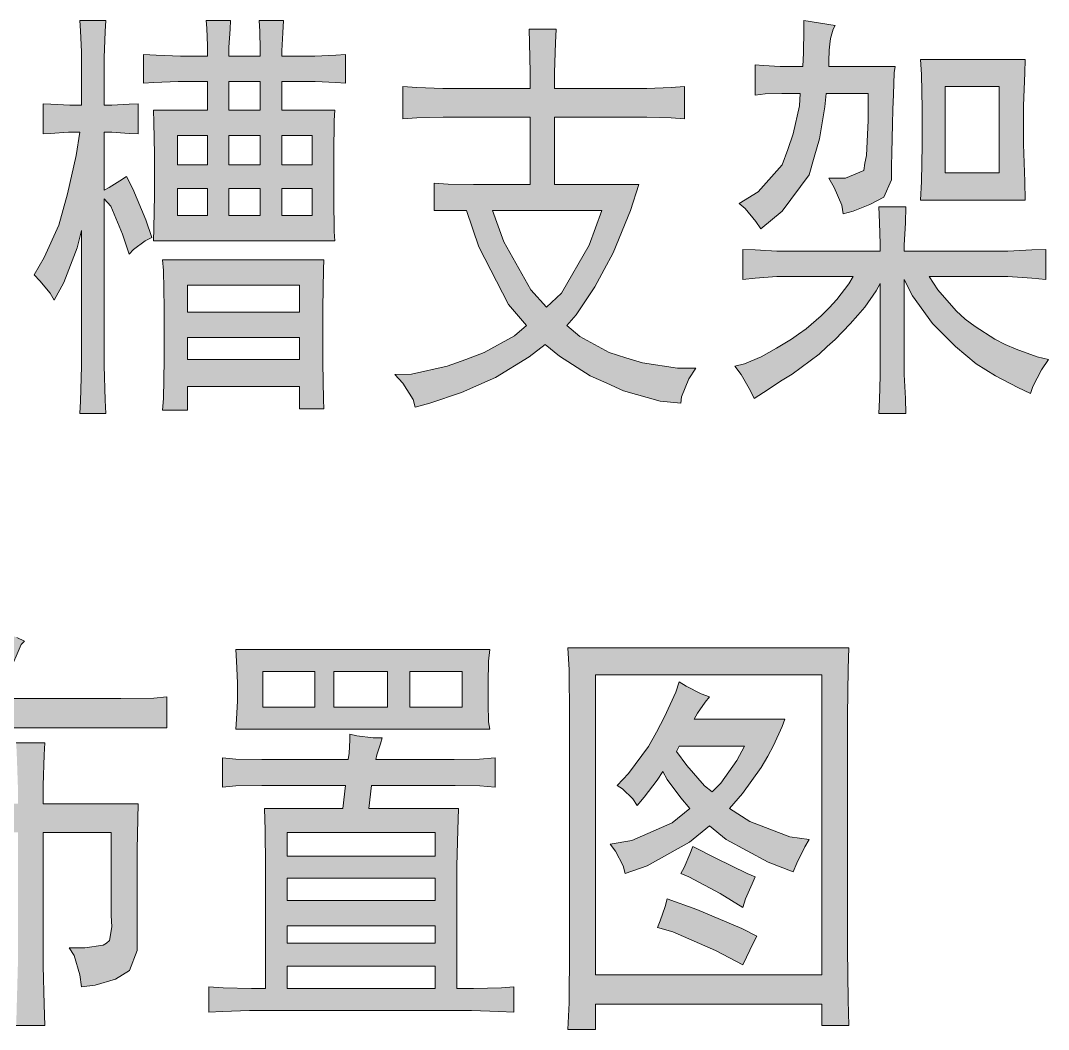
# Model space of a CAD drawing. Header units: millimetres. Extents: x 0 to 586, y 0 to 414.
# Drawn here: x 563.64 to 570.36, y 24.92 to 31.52 of the extents above; entities that cross this region are included whole.
import ezdxf

# ---------------------------------------------------------------- set-up
doc = ezdxf.new("R2010")
doc.units = ezdxf.units.MM

msp = doc.modelspace()

# ---------------------------------------------------------------- hatches: boundary and pattern name
h = msp.add_hatch(color=0)
h.dxf.hatch_style = 2
h.paths.add_polyline_path([(564.335083, 30.497639), (564.377417, 30.4165), (564.462083, 30.215417), (564.500889, 30.099), (564.458556, 30.077833), (564.380944, 30.021389), (564.352722, 29.989639), (564.310389, 30.120167), (564.232778, 30.303611), (564.190444, 30.353), (564.190444, 29.4005), (564.190444, 29.262917), (564.1975, 29.037139), (564.201028, 28.948944), (564.031694, 28.948944), (564.035222, 29.030083), (564.042278, 29.259389), (564.042278, 29.4005), (564.042278, 30.144861), (564.014056, 30.031972), (563.925861, 29.806194), (563.862361, 29.689778), (563.837667, 29.735639), (563.770639, 29.816778), (563.731833, 29.855583), (563.798861, 29.968472), (563.894111, 30.180139), (563.922333, 30.282444), (563.950556, 30.38475), (564.007, 30.635222), (564.031694, 30.786917), (563.957611, 30.786917), (563.837667, 30.779861), (563.791806, 30.776333), (563.791806, 30.973889), (563.841194, 30.970361), (563.964667, 30.963306), (564.042278, 30.963306), (564.042278, 31.242), (564.042278, 31.312556), (564.035222, 31.450139), (564.031694, 31.517167), (564.201028, 31.517167), (564.1975, 31.446611), (564.190444, 31.27375), (564.190444, 31.174972), (564.190444, 30.963306), (564.239833, 30.963306), (564.352722, 30.970361), (564.412694, 30.973889), (564.412694, 30.776333), (564.352722, 30.779861), (564.239833, 30.786917), (564.190444, 30.786917), (564.190444, 30.409444), (564.222194, 30.427083), (564.29275, 30.469417)])
h = msp.add_hatch(color=0)
h.paths.add_polyline_path([(564.86425, 31.284333), (564.86425, 31.351361), (564.860722, 31.467778), (564.857194, 31.517167), (565.015944, 31.517167), (565.012417, 31.460722), (565.005361, 31.344306), (565.005361, 31.284333), (565.209972, 31.284333), (565.209972, 31.330194), (565.206444, 31.446611), (565.202917, 31.517167), (565.361667, 31.517167), (565.358139, 31.436028), (565.351083, 31.319611), (565.351083, 31.284333), (565.495722, 31.284333), (565.566278, 31.284333), (565.703861, 31.291389), (565.767361, 31.294917), (565.767361, 31.107944), (565.703861, 31.111472), (565.569806, 31.118528), (565.502778, 31.118528), (565.351083, 31.118528), (565.351083, 30.931556), (565.696806, 30.931556), (565.693278, 30.864528), (565.68975, 30.649333), (565.68975, 30.497639), (565.68975, 30.349472), (565.693278, 30.137806), (565.696806, 30.077833), (564.511472, 30.077833), (564.515, 30.158972), (564.518528, 30.377694), (564.518528, 30.508222), (564.518528, 30.642278), (564.515, 30.853944), (564.511472, 30.931556), (564.86425, 30.931556), (564.86425, 31.118528), (564.769, 31.118528), (564.67375, 31.118528), (564.515, 31.111472), (564.447972, 31.107944), (564.447972, 31.294917), (564.529111, 31.291389), (564.687861, 31.284333), (564.769, 31.284333)])
h.paths.add_polyline_path([(565.209972, 30.931556), (565.209972, 31.118528), (565.005361, 31.118528), (565.005361, 30.931556)])
h.paths.add_polyline_path([(565.209972, 30.57525), (565.209972, 30.76575), (565.005361, 30.76575), (565.005361, 30.57525)])
h.paths.add_polyline_path([(564.86425, 30.57525), (564.86425, 30.76575), (564.670222, 30.76575), (564.670222, 30.57525)])
h.paths.add_polyline_path([(565.548639, 30.57525), (565.548639, 30.76575), (565.351083, 30.76575), (565.351083, 30.57525)])
h.paths.add_polyline_path([(565.209972, 30.243639), (565.209972, 30.420028), (565.005361, 30.420028), (565.005361, 30.243639)])
h.paths.add_polyline_path([(565.548639, 30.243639), (565.548639, 30.420028), (565.351083, 30.420028), (565.351083, 30.243639)])
h.paths.add_polyline_path([(564.86425, 30.243639), (564.86425, 30.420028), (564.670222, 30.420028), (564.670222, 30.243639)])
h = msp.add_hatch(color=0)
h.dxf.hatch_style = 2
h.paths.add_polyline_path([(568.967056, 31.485417), (568.952944, 31.460722), (568.935306, 31.40075), (568.931778, 31.361944), (568.92825, 31.323139), (568.924722, 31.252583), (568.924722, 31.217306), (569.358639, 31.217306), (569.351583, 31.174972), (569.348056, 31.033861), (569.344528, 30.935083), (569.341, 30.839833), (569.337472, 30.652861), (569.333944, 30.564667), (569.333944, 30.476472), (569.284556, 30.363583), (569.238694, 30.338889), (569.192833, 30.314194), (569.083472, 30.271861), (569.019972, 30.254222), (569.009389, 30.310667), (568.96, 30.427083), (568.924722, 30.487056), (569.034083, 30.487056), (569.154028, 30.536444), (569.161083, 30.585833), (569.171667, 30.635222), (569.18225, 30.864528), (569.18225, 31.040917), (568.907083, 31.040917), (568.900028, 30.952722), (568.86475, 30.744583), (568.829472, 30.624639), (568.797722, 30.508222), (568.621333, 30.271861), (568.480222, 30.155444), (568.448472, 30.204833), (568.377917, 30.2895), (568.339111, 30.32125), (568.462583, 30.398861), (568.621333, 30.57525), (568.656611, 30.674028), (568.691889, 30.776333), (568.734222, 30.959778), (568.73775, 31.040917), (568.667194, 31.040917), (568.617806, 31.040917), (568.508444, 31.037389), (568.444944, 31.030333), (568.444944, 31.227889), (568.497861, 31.224361), (568.607222, 31.217306), (568.667194, 31.217306), (568.755389, 31.217306), (568.758917, 31.3055), (568.762444, 31.457194), (568.762444, 31.517167)])
h = msp.add_hatch(color=0)
h.paths.add_polyline_path([(566.345917, 30.275389), (566.345917, 30.455306), (566.437639, 30.44825), (566.603444, 30.444722), (566.674, 30.444722), (566.973861, 30.444722), (566.973861, 30.885694), (566.487028, 30.885694), (566.405889, 30.885694), (566.233028, 30.882167), (566.141306, 30.875111), (566.141306, 31.086778), (566.233028, 31.079722), (566.402361, 31.072667), (566.476444, 31.072667), (566.973861, 31.072667), (566.973861, 31.1785), (566.970333, 31.372528), (566.966806, 31.460722), (567.143194, 31.460722), (567.139667, 31.372528), (567.132611, 31.1785), (567.132611, 31.072667), (567.665306, 31.072667), (567.735861, 31.072667), (567.894611, 31.079722), (567.982806, 31.086778), (567.982806, 30.875111), (567.894611, 30.882167), (567.735861, 30.885694), (567.665306, 30.885694), (567.132611, 30.885694), (567.132611, 30.444722), (567.682944, 30.444722), (567.630028, 30.275389), (567.517139, 30.000222), (567.457167, 29.890861), (567.397194, 29.777972), (567.273722, 29.594528), (567.21375, 29.523972), (567.298417, 29.453417), (567.488917, 29.347583), (567.598278, 29.312306), (567.707639, 29.280556), (567.936944, 29.245278), (568.056889, 29.245278), (568.011028, 29.174722), (567.961639, 29.058306), (567.958111, 29.015972), (567.824056, 29.030083), (567.584167, 29.097111), (567.474806, 29.1465), (567.365444, 29.195889), (567.164361, 29.322889), (567.072639, 29.4005), (566.966806, 29.319361), (566.748083, 29.185306), (566.638722, 29.135917), (566.525833, 29.086528), (566.317694, 29.015972), (566.222444, 28.991278), (566.208333, 29.040667), (566.141306, 29.1465), (566.088389, 29.202944), (566.19775, 29.206472), (566.430583, 29.259389), (566.554056, 29.301722), (566.674, 29.347583), (566.871556, 29.456944), (566.949167, 29.523972), (566.83275, 29.661556), (566.638722, 30.039028), (566.557583, 30.275389)])
h.paths.add_polyline_path([(566.726917, 30.275389), (566.801, 30.070778), (566.977389, 29.756806), (567.079694, 29.643917), (567.178472, 29.735639), (567.358389, 30.049611), (567.443056, 30.275389)])
h = msp.add_hatch(color=0)
h.paths.add_polyline_path([(570.208833, 31.263167), (570.205306, 31.174972), (570.19825, 30.959778), (570.19825, 30.82925), (570.19825, 30.709306), (570.205306, 30.465889), (570.208833, 30.342417), (569.524444, 30.342417), (569.5315, 30.465889), (569.535028, 30.70225), (569.535028, 30.818667), (569.535028, 30.942139), (569.5315, 31.164389), (569.524444, 31.263167)])
h.paths.add_polyline_path([(570.0395, 30.522333), (570.0395, 31.086778), (569.686722, 31.086778), (569.686722, 30.522333)])
h = msp.add_hatch(color=0)
h.dxf.hatch_style = 2
h.paths.add_polyline_path([(569.259861, 30.010806), (569.259861, 30.056667), (569.256333, 30.197778), (569.252806, 30.300083), (569.429194, 30.300083), (569.425667, 30.19425), (569.418611, 30.049611), (569.418611, 30.010806), (570.032444, 30.010806), (570.095944, 30.010806), (570.251167, 30.017861), (570.342889, 30.021389), (570.342889, 29.823833), (570.251167, 29.834417), (570.095944, 29.845), (570.032444, 29.845), (569.580889, 29.845), (569.637333, 29.756806), (569.757278, 29.619222), (569.81725, 29.566306), (569.88075, 29.516917), (570.011278, 29.435778), (570.078306, 29.4005), (570.148861, 29.36875), (570.286444, 29.319361), (570.360528, 29.301722), (570.314667, 29.234694), (570.258222, 29.125333), (570.244111, 29.079472), (570.159444, 29.118278), (570.014806, 29.195889), (569.951306, 29.234694), (569.887806, 29.2735), (569.75375, 29.386389), (569.676139, 29.464), (569.602056, 29.538083), (569.471528, 29.718), (569.418611, 29.823833), (569.418611, 29.259389), (569.418611, 29.202944), (569.425667, 29.047722), (569.429194, 28.948944), (569.252806, 28.948944), (569.256333, 29.040667), (569.259861, 29.195889), (569.259861, 29.259389), (569.259861, 29.799139), (569.235167, 29.74975), (569.161083, 29.643917), (569.115222, 29.591), (569.065833, 29.534556), (568.967056, 29.43225), (568.914139, 29.386389), (568.861222, 29.337), (568.744806, 29.248806), (568.684833, 29.206472), (568.621333, 29.167667), (568.497861, 29.086528), (568.437889, 29.047722), (568.413194, 29.097111), (568.353222, 29.202944), (568.310889, 29.259389), (568.374389, 29.2735), (568.48375, 29.319361), (568.533139, 29.347583), (568.582528, 29.375806), (568.681306, 29.435778), (568.727167, 29.467528), (568.776556, 29.502806), (568.875333, 29.587472), (568.92825, 29.640389), (568.977639, 29.693306), (569.05525, 29.795611), (569.083472, 29.845), (568.649556, 29.845), (568.586056, 29.845), (568.444944, 29.834417), (568.363806, 29.823833), (568.363806, 30.021389), (568.444944, 30.017861), (568.586056, 30.010806), (568.649556, 30.010806)])
h = msp.add_hatch(color=0)
h.paths.add_polyline_path([(565.62625, 29.954361), (565.622722, 29.890861), (565.619194, 29.640389), (565.619194, 29.456944), (565.619194, 29.280556), (565.622722, 29.040667), (565.62625, 28.980694), (565.4675, 28.980694), (565.4675, 29.125333), (564.733722, 29.125333), (564.733722, 28.970111), (564.571444, 28.970111), (564.5785, 29.047722), (564.582028, 29.298194), (564.582028, 29.467528), (564.582028, 29.640389), (564.5785, 29.883806), (564.571444, 29.954361)])
h.paths.add_polyline_path([(565.4675, 29.612167), (565.4675, 29.788556), (564.733722, 29.788556), (564.733722, 29.612167)])
h.paths.add_polyline_path([(565.4675, 29.301722), (565.4675, 29.446361), (564.733722, 29.446361), (564.733722, 29.301722)])
h = msp.add_hatch(color=0)
h.dxf.hatch_style = 2
h.paths.add_polyline_path([(563.304972, 27.086278), (563.354361, 27.206222), (563.424917, 27.446111), (563.446083, 27.562528), (563.509583, 27.534306), (563.618944, 27.484917), (563.668333, 27.460222), (563.647167, 27.439056), (563.566028, 27.252083), (563.509583, 27.086278), (564.16575, 27.086278), (564.299806, 27.086278), (564.515, 27.089806), (564.599667, 27.096861), (564.599667, 26.895778), (563.428444, 26.895778), (563.357889, 26.740556), (563.227361, 26.493611), (563.163861, 26.398361), (563.626, 26.398361), (563.626, 26.518306), (563.618944, 26.719389), (563.615417, 26.797), (563.802389, 26.797), (563.798861, 26.719389), (563.791806, 26.518306), (563.791806, 26.398361), (564.412694, 26.398361), (564.409167, 26.299583), (564.405639, 26.0985), (564.405639, 25.999722), (564.405639, 25.544639), (564.405639, 25.438806), (564.35625, 25.308278), (564.310389, 25.280056), (564.264528, 25.251833), (564.130472, 25.213028), (564.042278, 25.202444), (564.031694, 25.280056), (563.992889, 25.407056), (563.961139, 25.456444), (564.063444, 25.456444), (564.183389, 25.474083), (564.204556, 25.488194), (564.225722, 25.505833), (564.239833, 25.594028), (564.236306, 25.668111), (564.236306, 26.211389), (563.791806, 26.211389), (563.791806, 25.456444), (563.791806, 25.340028), (563.798861, 25.086028), (563.802389, 24.948444), (563.615417, 24.948444), (563.618944, 25.086028), (563.626, 25.340028), (563.626, 25.456444), (563.626, 26.211389), (563.209722, 26.211389), (563.209722, 25.213028), (563.029806, 25.213028), (563.036861, 25.329444), (563.040389, 25.555222), (563.040389, 25.668111), (563.040389, 26.197278), (562.983944, 26.116139), (562.811083, 25.904472), (562.694667, 25.777472), (562.662917, 25.823333), (562.581778, 25.904472), (562.535917, 25.943278), (562.631167, 26.027944), (562.821667, 26.229028), (562.909861, 26.348972), (563.001583, 26.468917), (563.160333, 26.740556), (563.227361, 26.895778), (563.012167, 26.895778), (562.902806, 26.895778), (562.698194, 26.89225), (562.606472, 26.885194), (562.606472, 27.096861), (562.698194, 27.089806), (562.902806, 27.086278), (563.012167, 27.086278)])
h = msp.add_hatch(color=0)
h.paths.add_polyline_path([(566.709278, 27.407306), (566.702222, 27.329694), (566.698694, 27.185056), (566.698694, 27.118028), (566.698694, 27.051), (566.702222, 26.934583), (566.709278, 26.885194), (565.051222, 26.885194), (565.05475, 26.952222), (565.061806, 27.072167), (565.061806, 27.128611), (565.061806, 27.188583), (565.05475, 27.329694), (565.051222, 27.407306)])
h.paths.add_polyline_path([(566.042528, 27.029833), (566.042528, 27.262667), (565.68975, 27.262667), (565.68975, 27.029833)])
h.paths.add_polyline_path([(566.529361, 27.029833), (566.529361, 27.262667), (566.187167, 27.262667), (566.187167, 27.029833)])
h.paths.add_polyline_path([(565.566278, 27.029833), (565.566278, 27.262667), (565.227611, 27.262667), (565.227611, 27.029833)])
h = msp.add_hatch(color=0)
h.paths.add_polyline_path([(569.05525, 27.417889), (569.051722, 27.280306), (569.048194, 26.973389), (569.048194, 26.807583), (569.048194, 25.62225), (569.048194, 25.449389), (569.051722, 25.11425), (569.05525, 24.948444), (568.878861, 24.948444), (568.878861, 25.089556), (567.400722, 25.089556), (567.400722, 24.92375), (567.220806, 24.92375), (567.227861, 25.096611), (567.231389, 25.449389), (567.231389, 25.632833), (567.231389, 26.807583), (567.231389, 26.969861), (567.227861, 27.27325), (567.220806, 27.417889)])
h.paths.add_polyline_path([(568.878861, 25.280056), (568.878861, 27.2415), (567.400722, 27.2415), (567.400722, 25.280056)])
h = msp.add_hatch(color=0)
h.paths.add_polyline_path([(568.145083, 27.096861), (568.116861, 27.061583), (568.067472, 26.991028), (568.046306, 26.952222), (568.638972, 26.952222), (568.621333, 26.902833), (568.564889, 26.779361), (568.526083, 26.708806), (568.48375, 26.634722), (568.360278, 26.465389), (568.275611, 26.366611), (568.409667, 26.281944), (568.670722, 26.183167), (568.797722, 26.165528), (568.7695, 26.116139), (568.716583, 26.010306), (568.691889, 25.953861), (568.529611, 26.017361), (568.254444, 26.165528), (568.145083, 26.253722), (568.014556, 26.147889), (567.739389, 25.992667), (567.59475, 25.943278), (567.580639, 25.992667), (567.53125, 26.087917), (567.495972, 26.133778), (567.637083, 26.158472), (567.901667, 26.274889), (568.018083, 26.366611), (567.958111, 26.437167), (567.869917, 26.557111), (567.841694, 26.610028), (567.802889, 26.553583), (567.718222, 26.440694), (567.672361, 26.387778), (567.644139, 26.430111), (567.577111, 26.497139), (567.541833, 26.518306), (567.615917, 26.595917), (567.746444, 26.772306), (567.799361, 26.867556), (567.852278, 26.966333), (567.926361, 27.128611), (567.947528, 27.195639), (567.993389, 27.167417), (568.092167, 27.118028)])
h.paths.add_polyline_path([(567.929889, 26.740556), (567.996917, 26.648833), (568.113333, 26.514778), (568.162722, 26.475972), (568.219167, 26.532417), (568.325, 26.680583), (568.374389, 26.775833), (567.947528, 26.775833)])
h = msp.add_hatch(color=0)
h.paths.add_polyline_path([(566.00725, 26.82875), (565.996667, 26.789944), (565.971972, 26.719389), (565.964917, 26.687639), (566.416472, 26.687639), (566.476444, 26.687639), (566.64225, 26.691167), (566.744556, 26.698222), (566.744556, 26.507722), (566.645778, 26.514778), (566.4835, 26.518306), (566.416472, 26.518306), (565.936694, 26.518306), (565.919056, 26.366611), (566.504667, 26.366611), (566.501139, 26.2255), (566.494083, 25.992667), (566.494083, 25.900944), (566.494083, 25.191861), (566.603444, 25.191861), (566.786889, 25.195389), (566.868028, 25.202444), (566.868028, 25.036639), (566.76925, 25.040167), (566.589333, 25.047222), (566.504667, 25.047222), (565.227611, 25.047222), (565.139417, 25.047222), (564.963028, 25.040167), (564.874833, 25.036639), (564.874833, 25.202444), (564.966556, 25.195389), (565.153528, 25.191861), (565.24525, 25.191861), (565.24525, 25.900944), (565.24525, 25.992667), (565.241722, 26.2255), (565.238194, 26.366611), (565.749722, 26.366611), (565.767361, 26.518306), (565.298167, 26.518306), (565.220556, 26.518306), (565.051222, 26.514778), (564.963028, 26.507722), (564.963028, 26.698222), (565.051222, 26.691167), (565.220556, 26.687639), (565.298167, 26.687639), (565.785, 26.687639), (565.792056, 26.729972), (565.795583, 26.814639), (565.795583, 26.853444), (565.841444, 26.842861), (565.947278, 26.82875)])
h.paths.add_polyline_path([(566.352972, 26.056167), (566.352972, 26.211389), (565.386361, 26.211389), (565.386361, 26.056167)])
h.paths.add_polyline_path([(566.352972, 25.766889), (566.352972, 25.911528), (565.386361, 25.911528), (565.386361, 25.766889)])
h.paths.add_polyline_path([(566.352972, 25.191861), (566.352972, 25.3365), (565.386361, 25.3365), (565.386361, 25.191861)])
h.paths.add_polyline_path([(566.352972, 25.488194), (566.352972, 25.601083), (565.386361, 25.601083), (565.386361, 25.488194)])
h = msp.add_hatch(color=0)
h.dxf.hatch_style = 2
h.paths.add_polyline_path([(568.035722, 26.119667), (568.187417, 26.042056), (568.392028, 25.943278), (568.444944, 25.922111), (568.423778, 25.87625), (568.381444, 25.777472), (568.363806, 25.721028), (568.215639, 25.81275), (568.011028, 25.922111), (567.958111, 25.943278), (567.979278, 25.982083), (568.018083, 26.070278)])
h = msp.add_hatch(color=0)
h.dxf.hatch_style = 2
h.paths.add_polyline_path([(567.869917, 25.777472), (568.063944, 25.706917), (568.35675, 25.583444), (568.455528, 25.534056), (568.430833, 25.488194), (568.3885, 25.396472), (568.363806, 25.347083), (568.183889, 25.438806), (567.905194, 25.562278), (567.806417, 25.5905), (567.824056, 25.632833), (567.855806, 25.728083)])

# ---------------------------------------------------------------- linework, layer by layer
at = {"color": 0, "lineweight": 0}
for points in [[(564.335083, 30.497639), (564.377417, 30.4165), (564.462083, 30.215417), (564.500889, 30.099), (564.458556, 30.077833), (564.380944, 30.021389), (564.352722, 29.989639), (564.310389, 30.120167), (564.232778, 30.303611), (564.190444, 30.353), (564.190444, 29.4005), (564.190444, 29.262917), (564.1975, 29.037139), (564.201028, 28.948944), (564.031694, 28.948944), (564.035222, 29.030083), (564.042278, 29.259389), (564.042278, 29.4005), (564.042278, 30.144861), (564.014056, 30.031972), (563.925861, 29.806194), (563.862361, 29.689778), (563.837667, 29.735639), (563.770639, 29.816778), (563.731833, 29.855583), (563.798861, 29.968472), (563.894111, 30.180139), (563.922333, 30.282444), (563.950556, 30.38475), (564.007, 30.635222), (564.031694, 30.786917), (563.957611, 30.786917), (563.837667, 30.779861), (563.791806, 30.776333), (563.791806, 30.973889), (563.841194, 30.970361), (563.964667, 30.963306), (564.042278, 30.963306), (564.042278, 31.242), (564.042278, 31.312556), (564.035222, 31.450139), (564.031694, 31.517167), (564.201028, 31.517167), (564.1975, 31.446611), (564.190444, 31.27375), (564.190444, 31.174972), (564.190444, 30.963306), (564.239833, 30.963306), (564.352722, 30.970361), (564.412694, 30.973889), (564.412694, 30.776333), (564.352722, 30.779861), (564.239833, 30.786917), (564.190444, 30.786917), (564.190444, 30.409444), (564.222194, 30.427083), (564.29275, 30.469417)], [(564.86425, 31.284333), (564.86425, 31.351361), (564.860722, 31.467778), (564.857194, 31.517167), (565.015944, 31.517167), (565.012417, 31.460722), (565.005361, 31.344306), (565.005361, 31.284333), (565.209972, 31.284333), (565.209972, 31.330194), (565.206444, 31.446611), (565.202917, 31.517167), (565.361667, 31.517167), (565.358139, 31.436028), (565.351083, 31.319611), (565.351083, 31.284333), (565.495722, 31.284333), (565.566278, 31.284333), (565.703861, 31.291389), (565.767361, 31.294917), (565.767361, 31.107944), (565.703861, 31.111472), (565.569806, 31.118528), (565.502778, 31.118528), (565.351083, 31.118528), (565.351083, 30.931556), (565.696806, 30.931556), (565.693278, 30.864528), (565.68975, 30.649333), (565.68975, 30.497639), (565.68975, 30.349472), (565.693278, 30.137806), (565.696806, 30.077833), (564.511472, 30.077833), (564.515, 30.158972), (564.518528, 30.377694), (564.518528, 30.508222), (564.518528, 30.642278), (564.515, 30.853944), (564.511472, 30.931556), (564.86425, 30.931556), (564.86425, 31.118528), (564.769, 31.118528), (564.67375, 31.118528), (564.515, 31.111472), (564.447972, 31.107944), (564.447972, 31.294917), (564.529111, 31.291389), (564.687861, 31.284333), (564.769, 31.284333)], [(568.967056, 31.485417), (568.952944, 31.460722), (568.935306, 31.40075), (568.931778, 31.361944), (568.92825, 31.323139), (568.924722, 31.252583), (568.924722, 31.217306), (569.358639, 31.217306), (569.351583, 31.174972), (569.348056, 31.033861), (569.344528, 30.935083), (569.341, 30.839833), (569.337472, 30.652861), (569.333944, 30.564667), (569.333944, 30.476472), (569.284556, 30.363583), (569.238694, 30.338889), (569.192833, 30.314194), (569.083472, 30.271861), (569.019972, 30.254222), (569.009389, 30.310667), (568.96, 30.427083), (568.924722, 30.487056), (569.034083, 30.487056), (569.154028, 30.536444), (569.161083, 30.585833), (569.171667, 30.635222), (569.18225, 30.864528), (569.18225, 31.040917), (568.907083, 31.040917), (568.900028, 30.952722), (568.86475, 30.744583), (568.829472, 30.624639), (568.797722, 30.508222), (568.621333, 30.271861), (568.480222, 30.155444), (568.448472, 30.204833), (568.377917, 30.2895), (568.339111, 30.32125), (568.462583, 30.398861), (568.621333, 30.57525), (568.656611, 30.674028), (568.691889, 30.776333), (568.734222, 30.959778), (568.73775, 31.040917), (568.667194, 31.040917), (568.617806, 31.040917), (568.508444, 31.037389), (568.444944, 31.030333), (568.444944, 31.227889), (568.497861, 31.224361), (568.607222, 31.217306), (568.667194, 31.217306), (568.755389, 31.217306), (568.758917, 31.3055), (568.762444, 31.457194), (568.762444, 31.517167)], [(566.345917, 30.275389), (566.345917, 30.455306), (566.437639, 30.44825), (566.603444, 30.444722), (566.674, 30.444722), (566.973861, 30.444722), (566.973861, 30.885694), (566.487028, 30.885694), (566.405889, 30.885694), (566.233028, 30.882167), (566.141306, 30.875111), (566.141306, 31.086778), (566.233028, 31.079722), (566.402361, 31.072667), (566.476444, 31.072667), (566.973861, 31.072667), (566.973861, 31.1785), (566.970333, 31.372528), (566.966806, 31.460722), (567.143194, 31.460722), (567.139667, 31.372528), (567.132611, 31.1785), (567.132611, 31.072667), (567.665306, 31.072667), (567.735861, 31.072667), (567.894611, 31.079722), (567.982806, 31.086778), (567.982806, 30.875111), (567.894611, 30.882167), (567.735861, 30.885694), (567.665306, 30.885694), (567.132611, 30.885694), (567.132611, 30.444722), (567.682944, 30.444722), (567.630028, 30.275389), (567.517139, 30.000222), (567.457167, 29.890861), (567.397194, 29.777972), (567.273722, 29.594528), (567.21375, 29.523972), (567.298417, 29.453417), (567.488917, 29.347583), (567.598278, 29.312306), (567.707639, 29.280556), (567.936944, 29.245278), (568.056889, 29.245278), (568.011028, 29.174722), (567.961639, 29.058306), (567.958111, 29.015972), (567.824056, 29.030083), (567.584167, 29.097111), (567.474806, 29.1465), (567.365444, 29.195889), (567.164361, 29.322889), (567.072639, 29.4005), (566.966806, 29.319361), (566.748083, 29.185306), (566.638722, 29.135917), (566.525833, 29.086528), (566.317694, 29.015972), (566.222444, 28.991278), (566.208333, 29.040667), (566.141306, 29.1465), (566.088389, 29.202944), (566.19775, 29.206472), (566.430583, 29.259389), (566.554056, 29.301722), (566.674, 29.347583), (566.871556, 29.456944), (566.949167, 29.523972), (566.83275, 29.661556), (566.638722, 30.039028), (566.557583, 30.275389)], [(570.208833, 31.263167), (570.205306, 31.174972), (570.19825, 30.959778), (570.19825, 30.82925), (570.19825, 30.709306), (570.205306, 30.465889), (570.208833, 30.342417), (569.524444, 30.342417), (569.5315, 30.465889), (569.535028, 30.70225), (569.535028, 30.818667), (569.535028, 30.942139), (569.5315, 31.164389), (569.524444, 31.263167)], [(565.209972, 30.931556), (565.209972, 31.118528), (565.005361, 31.118528), (565.005361, 30.931556)], [(570.0395, 30.522333), (570.0395, 31.086778), (569.686722, 31.086778), (569.686722, 30.522333)], [(564.86425, 30.57525), (564.86425, 30.76575), (564.670222, 30.76575), (564.670222, 30.57525)], [(565.209972, 30.57525), (565.209972, 30.76575), (565.005361, 30.76575), (565.005361, 30.57525)], [(565.548639, 30.57525), (565.548639, 30.76575), (565.351083, 30.76575), (565.351083, 30.57525)], [(564.86425, 30.243639), (564.86425, 30.420028), (564.670222, 30.420028), (564.670222, 30.243639)], [(565.209972, 30.243639), (565.209972, 30.420028), (565.005361, 30.420028), (565.005361, 30.243639)], [(565.548639, 30.243639), (565.548639, 30.420028), (565.351083, 30.420028), (565.351083, 30.243639)], [(569.259861, 30.010806), (569.259861, 30.056667), (569.256333, 30.197778), (569.252806, 30.300083), (569.429194, 30.300083), (569.425667, 30.19425), (569.418611, 30.049611), (569.418611, 30.010806), (570.032444, 30.010806), (570.095944, 30.010806), (570.251167, 30.017861), (570.342889, 30.021389), (570.342889, 29.823833), (570.251167, 29.834417), (570.095944, 29.845), (570.032444, 29.845), (569.580889, 29.845), (569.637333, 29.756806), (569.757278, 29.619222), (569.81725, 29.566306), (569.88075, 29.516917), (570.011278, 29.435778), (570.078306, 29.4005), (570.148861, 29.36875), (570.286444, 29.319361), (570.360528, 29.301722), (570.314667, 29.234694), (570.258222, 29.125333), (570.244111, 29.079472), (570.159444, 29.118278), (570.014806, 29.195889), (569.951306, 29.234694), (569.887806, 29.2735), (569.75375, 29.386389), (569.676139, 29.464), (569.602056, 29.538083), (569.471528, 29.718), (569.418611, 29.823833), (569.418611, 29.259389), (569.418611, 29.202944), (569.425667, 29.047722), (569.429194, 28.948944), (569.252806, 28.948944), (569.256333, 29.040667), (569.259861, 29.195889), (569.259861, 29.259389), (569.259861, 29.799139), (569.235167, 29.74975), (569.161083, 29.643917), (569.115222, 29.591), (569.065833, 29.534556), (568.967056, 29.43225), (568.914139, 29.386389), (568.861222, 29.337), (568.744806, 29.248806), (568.684833, 29.206472), (568.621333, 29.167667), (568.497861, 29.086528), (568.437889, 29.047722), (568.413194, 29.097111), (568.353222, 29.202944), (568.310889, 29.259389), (568.374389, 29.2735), (568.48375, 29.319361), (568.533139, 29.347583), (568.582528, 29.375806), (568.681306, 29.435778), (568.727167, 29.467528), (568.776556, 29.502806), (568.875333, 29.587472), (568.92825, 29.640389), (568.977639, 29.693306), (569.05525, 29.795611), (569.083472, 29.845), (568.649556, 29.845), (568.586056, 29.845), (568.444944, 29.834417), (568.363806, 29.823833), (568.363806, 30.021389), (568.444944, 30.017861), (568.586056, 30.010806), (568.649556, 30.010806)], [(566.726917, 30.275389), (566.801, 30.070778), (566.977389, 29.756806), (567.079694, 29.643917), (567.178472, 29.735639), (567.358389, 30.049611), (567.443056, 30.275389)], [(565.62625, 29.954361), (565.622722, 29.890861), (565.619194, 29.640389), (565.619194, 29.456944), (565.619194, 29.280556), (565.622722, 29.040667), (565.62625, 28.980694), (565.4675, 28.980694), (565.4675, 29.125333), (564.733722, 29.125333), (564.733722, 28.970111), (564.571444, 28.970111), (564.5785, 29.047722), (564.582028, 29.298194), (564.582028, 29.467528), (564.582028, 29.640389), (564.5785, 29.883806), (564.571444, 29.954361)], [(565.4675, 29.612167), (565.4675, 29.788556), (564.733722, 29.788556), (564.733722, 29.612167)], [(565.4675, 29.301722), (565.4675, 29.446361), (564.733722, 29.446361), (564.733722, 29.301722)], [(566.709278, 27.407306), (566.702222, 27.329694), (566.698694, 27.185056), (566.698694, 27.118028), (566.698694, 27.051), (566.702222, 26.934583), (566.709278, 26.885194), (565.051222, 26.885194), (565.05475, 26.952222), (565.061806, 27.072167), (565.061806, 27.128611), (565.061806, 27.188583), (565.05475, 27.329694), (565.051222, 27.407306)], [(569.05525, 27.417889), (569.051722, 27.280306), (569.048194, 26.973389), (569.048194, 26.807583), (569.048194, 25.62225), (569.048194, 25.449389), (569.051722, 25.11425), (569.05525, 24.948444), (568.878861, 24.948444), (568.878861, 25.089556), (567.400722, 25.089556), (567.400722, 24.92375), (567.220806, 24.92375), (567.227861, 25.096611), (567.231389, 25.449389), (567.231389, 25.632833), (567.231389, 26.807583), (567.231389, 26.969861), (567.227861, 27.27325), (567.220806, 27.417889)], [(565.566278, 27.029833), (565.566278, 27.262667), (565.227611, 27.262667), (565.227611, 27.029833)], [(566.042528, 27.029833), (566.042528, 27.262667), (565.68975, 27.262667), (565.68975, 27.029833)], [(566.529361, 27.029833), (566.529361, 27.262667), (566.187167, 27.262667), (566.187167, 27.029833)], [(568.878861, 25.280056), (568.878861, 27.2415), (567.400722, 27.2415), (567.400722, 25.280056)], [(568.145083, 27.096861), (568.116861, 27.061583), (568.067472, 26.991028), (568.046306, 26.952222), (568.638972, 26.952222), (568.621333, 26.902833), (568.564889, 26.779361), (568.526083, 26.708806), (568.48375, 26.634722), (568.360278, 26.465389), (568.275611, 26.366611), (568.409667, 26.281944), (568.670722, 26.183167), (568.797722, 26.165528), (568.7695, 26.116139), (568.716583, 26.010306), (568.691889, 25.953861), (568.529611, 26.017361), (568.254444, 26.165528), (568.145083, 26.253722), (568.014556, 26.147889), (567.739389, 25.992667), (567.59475, 25.943278), (567.580639, 25.992667), (567.53125, 26.087917), (567.495972, 26.133778), (567.637083, 26.158472), (567.901667, 26.274889), (568.018083, 26.366611), (567.958111, 26.437167), (567.869917, 26.557111), (567.841694, 26.610028), (567.802889, 26.553583), (567.718222, 26.440694), (567.672361, 26.387778), (567.644139, 26.430111), (567.577111, 26.497139), (567.541833, 26.518306), (567.615917, 26.595917), (567.746444, 26.772306), (567.799361, 26.867556), (567.852278, 26.966333), (567.926361, 27.128611), (567.947528, 27.195639), (567.993389, 27.167417), (568.092167, 27.118028)], [(566.00725, 26.82875), (565.996667, 26.789944), (565.971972, 26.719389), (565.964917, 26.687639), (566.416472, 26.687639), (566.476444, 26.687639), (566.64225, 26.691167), (566.744556, 26.698222), (566.744556, 26.507722), (566.645778, 26.514778), (566.4835, 26.518306), (566.416472, 26.518306), (565.936694, 26.518306), (565.919056, 26.366611), (566.504667, 26.366611), (566.501139, 26.2255), (566.494083, 25.992667), (566.494083, 25.900944), (566.494083, 25.191861), (566.603444, 25.191861), (566.786889, 25.195389), (566.868028, 25.202444), (566.868028, 25.036639), (566.76925, 25.040167), (566.589333, 25.047222), (566.504667, 25.047222), (565.227611, 25.047222), (565.139417, 25.047222), (564.963028, 25.040167), (564.874833, 25.036639), (564.874833, 25.202444), (564.966556, 25.195389), (565.153528, 25.191861), (565.24525, 25.191861), (565.24525, 25.900944), (565.24525, 25.992667), (565.241722, 26.2255), (565.238194, 26.366611), (565.749722, 26.366611), (565.767361, 26.518306), (565.298167, 26.518306), (565.220556, 26.518306), (565.051222, 26.514778), (564.963028, 26.507722), (564.963028, 26.698222), (565.051222, 26.691167), (565.220556, 26.687639), (565.298167, 26.687639), (565.785, 26.687639), (565.792056, 26.729972), (565.795583, 26.814639), (565.795583, 26.853444), (565.841444, 26.842861), (565.947278, 26.82875)], [(567.929889, 26.740556), (567.996917, 26.648833), (568.113333, 26.514778), (568.162722, 26.475972), (568.219167, 26.532417), (568.325, 26.680583), (568.374389, 26.775833), (567.947528, 26.775833)], [(566.352972, 26.056167), (566.352972, 26.211389), (565.386361, 26.211389), (565.386361, 26.056167)], [(568.035722, 26.119667), (568.187417, 26.042056), (568.392028, 25.943278), (568.444944, 25.922111), (568.423778, 25.87625), (568.381444, 25.777472), (568.363806, 25.721028), (568.215639, 25.81275), (568.011028, 25.922111), (567.958111, 25.943278), (567.979278, 25.982083), (568.018083, 26.070278)], [(566.352972, 25.766889), (566.352972, 25.911528), (565.386361, 25.911528), (565.386361, 25.766889)], [(567.869917, 25.777472), (568.063944, 25.706917), (568.35675, 25.583444), (568.455528, 25.534056), (568.430833, 25.488194), (568.3885, 25.396472), (568.363806, 25.347083), (568.183889, 25.438806), (567.905194, 25.562278), (567.806417, 25.5905), (567.824056, 25.632833), (567.855806, 25.728083)], [(566.352972, 25.488194), (566.352972, 25.601083), (565.386361, 25.601083), (565.386361, 25.488194)], [(566.352972, 25.191861), (566.352972, 25.3365), (565.386361, 25.3365), (565.386361, 25.191861)]]:
    msp.add_lwpolyline(points, close=True, dxfattribs=at)
for points in [[(563.618944, 27.484917), (563.668333, 27.460222), (563.647167, 27.439056), (563.566028, 27.252083)], [(563.509583, 27.086278), (564.16575, 27.086278), (564.299806, 27.086278), (564.515, 27.089806), (564.599667, 27.096861), (564.599667, 26.895778), (563.428444, 26.895778)], [(563.615417, 26.797), (563.802389, 26.797), (563.798861, 26.719389), (563.791806, 26.518306), (563.791806, 26.398361), (564.412694, 26.398361), (564.409167, 26.299583), (564.405639, 26.0985), (564.405639, 25.999722), (564.405639, 25.544639), (564.405639, 25.438806), (564.35625, 25.308278), (564.310389, 25.280056), (564.264528, 25.251833), (564.130472, 25.213028), (564.042278, 25.202444), (564.031694, 25.280056), (563.992889, 25.407056), (563.961139, 25.456444), (564.063444, 25.456444), (564.183389, 25.474083), (564.204556, 25.488194), (564.225722, 25.505833), (564.239833, 25.594028), (564.236306, 25.668111), (564.236306, 26.211389), (563.791806, 26.211389), (563.791806, 25.456444), (563.791806, 25.340028), (563.798861, 25.086028), (563.802389, 24.948444), (563.615417, 24.948444)]]:
    msp.add_lwpolyline(points, dxfattribs=at)

doc.saveas('drawing.dxf')
